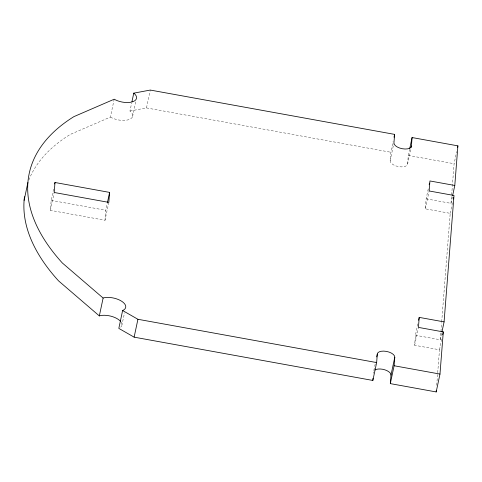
<?xml version="1.0" encoding="UTF-8"?>
<svg xmlns="http://www.w3.org/2000/svg" width="482" height="482" viewBox="0 0 482 482"><rect width="100%" height="100%" fill="white"/><g stroke="black" fill="none" stroke-linecap="round" stroke-linejoin="round"><path stroke-width="0.36" stroke-dasharray="2.41 1.81" d="M108.812 202.386L105.01 220.256L50.405 210.351L51.188 200.367L53.616 188.932M105.01 220.256L105.793 210.273L107.311 203.127M373.399 373.351L373.514 371.929M410.652 149.637L407.615 163.934A8.893 4.242 12 0 1 398.542 166.609A8.893 4.242 12 0 1 390.143 160.765L390.812 152.246L393.089 141.527M407.615 163.934L408.284 155.421L409.501 149.697M437.698 372.707L439.494 349.775L414.634 345.263L415.424 335.255L418.159 322.392M441.693 321.813L450.206 213.345L425.347 208.839L426.13 198.831L428.414 188.107M436.71 385.281L437.638 373.448M415.424 335.255L440.283 339.768L440.867 332.285M440.928 331.538L441.633 322.56M426.13 198.831L450.989 203.338L454.104 163.723L456.683 151.577M50.405 210.351L54.201 192.481M28.848 179.991A305.702 145.871 12 0 1 70.083 134.514L110.39 117.09L114.192 99.22M110.39 117.09A13.894 6.628 12 0 0 128.399 119.771A13.894 6.628 12 0 0 130.267 111.228L129.965 111.023L131.64 103.16M132.586 116.638L135.924 100.913M129.965 111.023L146.486 107.932L150.282 90.062M121.777 325.699L124.513 312.836M390.143 160.765L393.788 143.612M373.815 370.501L375.641 361.928M425.347 208.839L429.143 190.968M414.634 345.263L418.436 327.392M450.989 203.338L452.514 196.192M450.206 213.345L452.484 202.627M440.283 339.768L441.801 332.616M439.494 349.775L441.928 338.334M146.486 107.932L390.812 152.246M408.284 155.421L454.104 163.723M51.188 200.367L105.793 210.273M121.121 322.121A13.894 6.628 12 0 1 120.723 327.212"/><path stroke-width="0.72" d="M54.984 182.497L54.201 192.481L108.812 202.386L109.595 192.402L54.984 182.497L54.683 183.931M131.941 101.732L133.767 93.153L134.062 93.357A13.894 6.628 12 0 1 132.201 101.901A13.894 6.628 12 0 1 114.192 99.22L73.885 116.644A305.702 145.871 12 0 0 62.389 263.033L103.124 298.045L104.208 297.719A13.894 6.628 12 0 1 122.127 301.557A13.894 6.628 12 0 1 122.621 310.522L118.819 328.393L134.129 337.153L372.845 380.449L373.008 378.322M372.845 380.449L376.641 362.578L377.31 354.065A8.893 4.242 12 0 1 386.383 351.39A8.893 4.242 12 0 1 394.782 357.234L394.113 365.748L390.318 383.618L436.186 391.938L439.982 374.068L443.295 331.905L418.436 327.392L419.219 317.385L444.079 321.898L441.952 331.905M133.767 93.153L150.282 90.062L394.607 134.382L393.939 142.895A8.893 4.242 12 0 0 402.343 148.739A8.893 4.242 12 0 0 411.411 146.064L412.08 137.551L457.9 145.859L454.791 185.468L452.664 195.475M390.318 383.618L390.986 375.098L394.782 357.234M436.186 391.938L436.3 390.456M444.079 321.898L454.002 195.475L429.143 190.968L429.932 180.961L454.791 185.468M24.1 200.41L27.896 182.539M107.468 202.41L109.595 192.402M120.783 321.657A13.894 6.628 12 0 0 100.413 315.589L99.328 315.915L103.124 298.045M134.129 337.153L137.924 319.283L122.621 310.522M393.999 137.237L394.607 134.382M409.652 148.986L412.08 137.551M411.11 147.498L411.411 146.064M376.701 356.921L377.31 354.065M429.173 184.534L429.474 183.106M418.611 320.247L419.219 317.385M457.599 147.287L457.9 145.859M453.243 199.048L453.55 197.62M442.687 334.761L443.295 331.905M137.924 319.283L376.641 362.578M394.113 365.748L439.982 374.068M99.328 315.915L58.593 280.904A305.702 145.871 12 0 1 24.492 196.704M374.851 370.013A8.893 4.242 12 0 1 384.835 369.815A8.893 4.242 12 0 1 390.986 375.098"/></g></svg>
